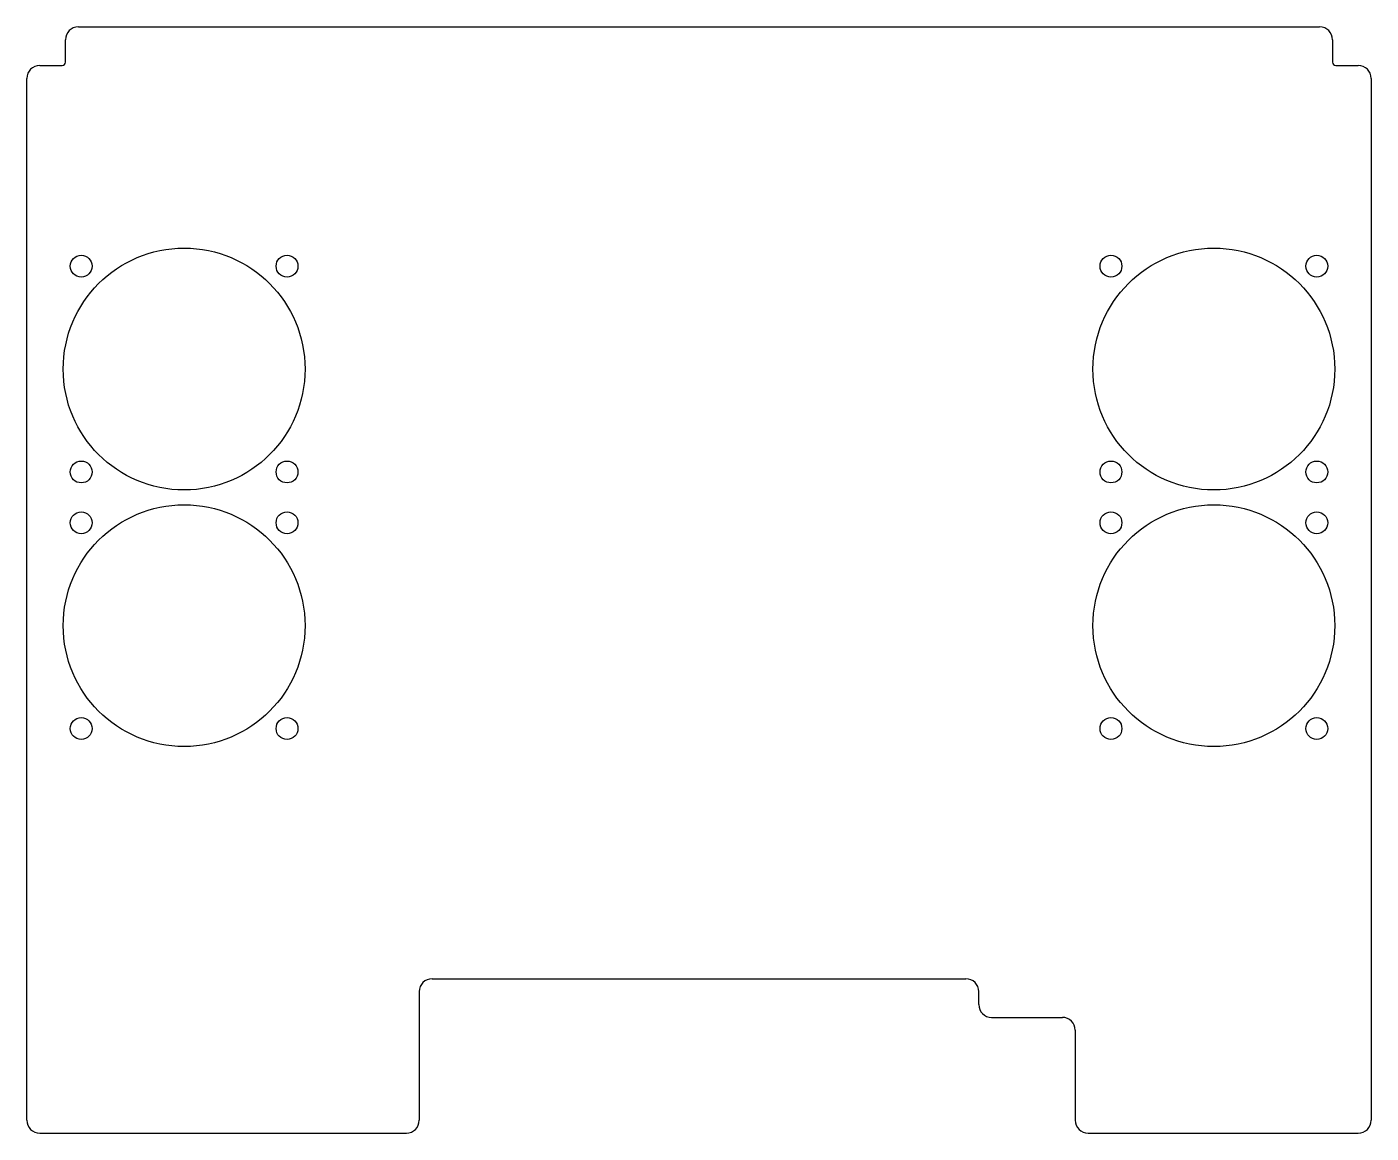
# Model space of a CAD drawing. Header units: centimetres. Extents: x -0.2 to 20.7, y 0 to 17.2.
import ezdxf

# ---------------------------------------------------------------- set-up
doc = ezdxf.new("R2010")
doc.units = ezdxf.units.CM
doc.header["$MEASUREMENT"] = 0
doc.layers.add('247zeroB2 Deck Panel for 247ESPC2 V5 v1_0', color=7, linetype='Continuous')

msp = doc.modelspace()

# ---------------------------------------------------------------- linework, layer by layer
at = {"layer": '247zeroB2 Deck Panel for 247ESPC2 V5 v1_0'}
for p, q in [((0.6, 17.2), (19.9, 17.2)), ((0.4, 16.65), (0.4, 17)), ((20.1, 17), (20.1, 16.65)), ((0, 16.6), (0.35, 16.6)), ((20.15, 16.6), (20.5, 16.6)), ((-0.2, 0.2), (-0.2, 16.4)), ((20.7, 16.4), (20.7, 0.2)), ((6.1, 2.4), (14.4, 2.4)), ((5.9, 2.2), (5.9, 0.2)), ((14.6, 2), (14.6, 2.2)), ((14.8, 1.8), (15.9, 1.8)), ((16.1, 1.6), (16.1, 0.2)), ((0, 0), (5.7, 0)), ((16.3, 0), (20.5, 0))]:
    msp.add_line(p, q, dxfattribs=at)
for centre, radius in [((2.245, 11.88), 1.88), ((0.645, 13.48), 0.17), ((3.845, 13.48), 0.17), ((18.255, 11.88), 1.88), ((16.655, 13.48), 0.17), ((19.855, 13.48), 0.17), ((0.645, 10.28), 0.17), ((3.845, 10.28), 0.17), ((16.655, 10.28), 0.17), ((19.855, 10.28), 0.17), ((2.245, 7.89), 1.88), ((0.645, 9.49), 0.17), ((3.845, 9.49), 0.17), ((18.255, 7.89), 1.88), ((16.655, 9.49), 0.17), ((19.855, 9.49), 0.17), ((0.645, 6.29), 0.17), ((3.845, 6.29), 0.17), ((16.655, 6.29), 0.17), ((19.855, 6.29), 0.17)]:
    msp.add_circle(centre, radius, dxfattribs=at)
for centre, radius, start, end in [((0.6, 17), 0.2, 90, 180), ((19.9, 17), 0.2, 0, 90), ((0, 16.4), 0.2, 90, 180), ((0.35, 16.65), 0.05, 270.0001, 359.9999), ((20.15, 16.65), 0.05, 180.0001, 269.9999), ((20.5, 16.4), 0.2, 0, 90), ((6.1, 2.2), 0.2, 90.0002, 179.9999), ((14.4, 2.2), 0.2, 0.0002, 89.9999), ((14.8, 2), 0.2, 180, 270), ((15.9, 1.6), 0.2, 0, 90), ((0, 0.2), 0.2, 180, 270), ((5.7, 0.2), 0.2, 270, 0), ((16.3, 0.2), 0.2, 180, 270), ((20.5, 0.2), 0.2, 270, 0)]:
    msp.add_arc(centre, radius, start, end, dxfattribs=at)

doc.saveas('drawing.dxf')
